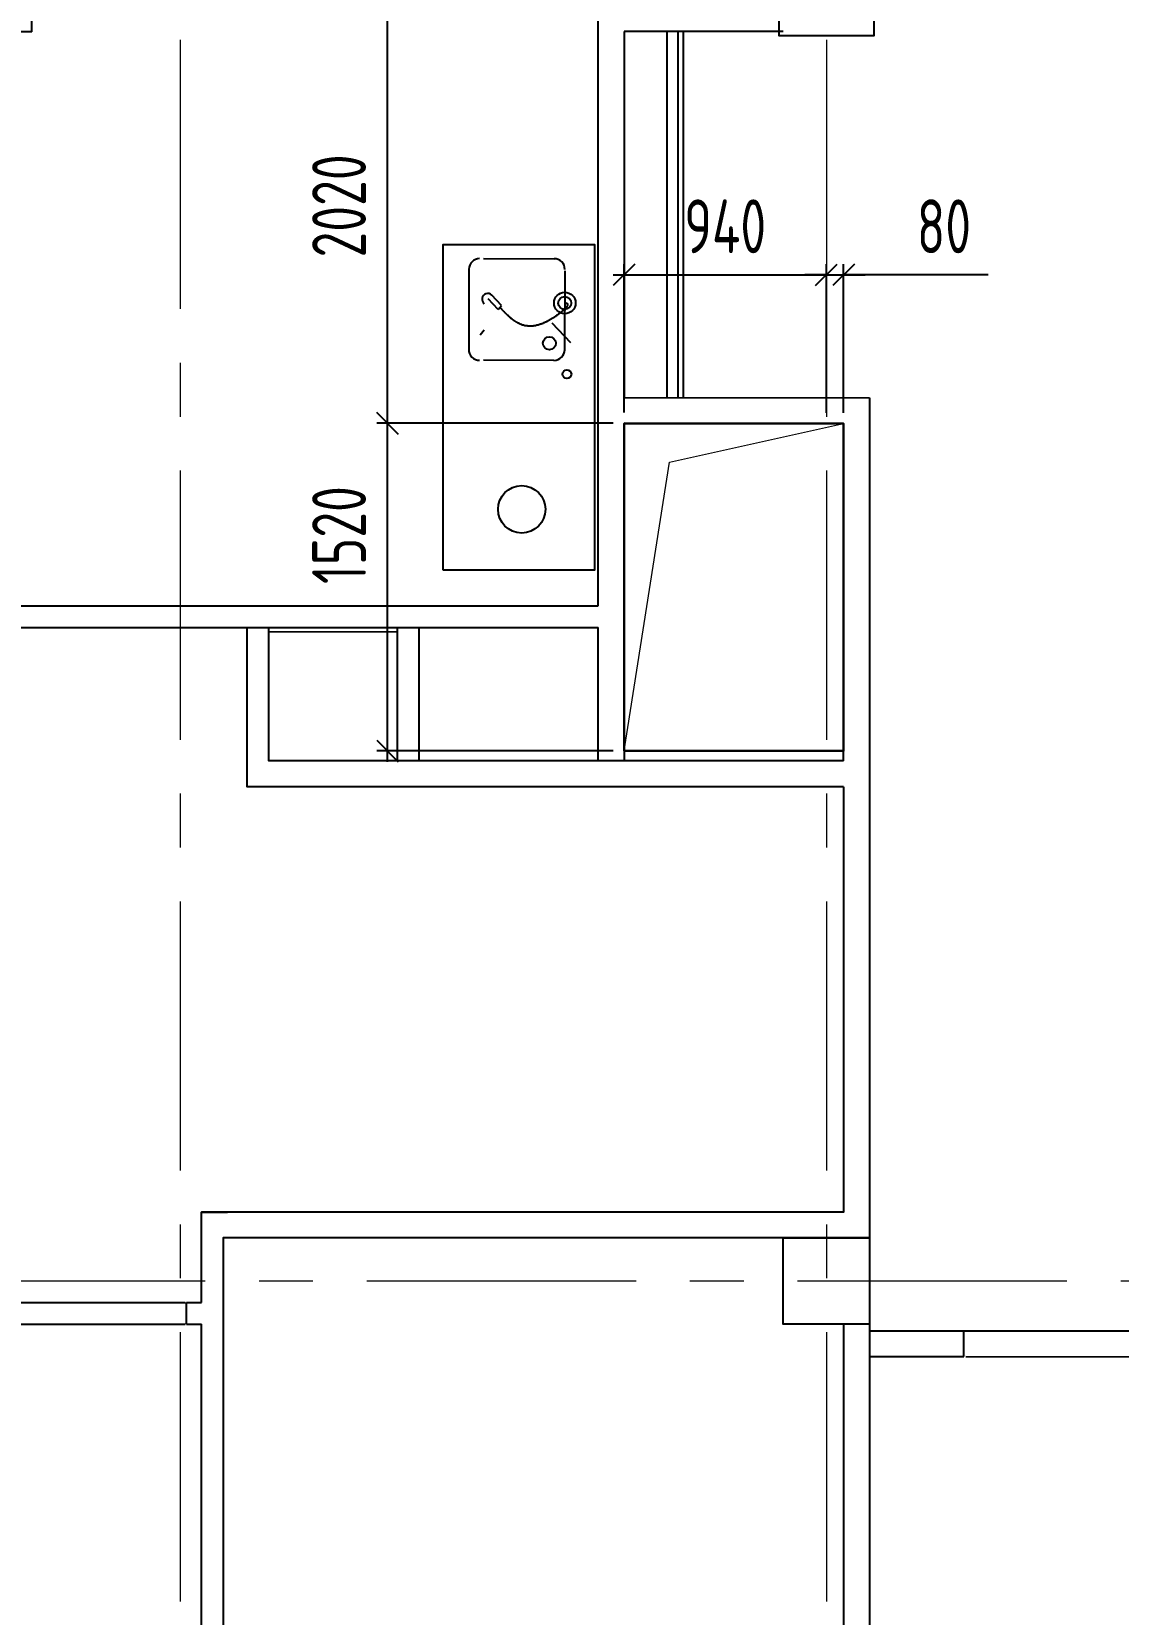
# Model space of a CAD drawing. Header units: millimetres. Extents: x 0 to 8967983, y -224399 to 13801.
# Drawn here: x 61904 to 66949, y -194729 to -187381 of the extents above; entities that cross this region are included whole.
import ezdxf
from ezdxf import colors
from ezdxf.entities.mleader import LeaderData, LeaderLine
from ezdxf.math import Vec2, Vec3

# ---------------------------------------------------------------- set-up
doc = ezdxf.new("R2010")
doc.units = ezdxf.units.MM
doc.header["$LTSCALE"] = 10
doc.linetypes.add('CENTER', pattern=[2, 1.25, -0.25, 0.25, -0.25])
for name, color, linetype, lineweight in [('013', 7, 'Continuous', 13), ('АР_Оси', 142, 'Continuous', 9), ('Эвакуация', 7, 'Continuous', 9)]:
    doc.layers.add(name, color=color, linetype=linetype, lineweight=lineweight)
doc.layers.add('Архитектура', color=251, linetype='Continuous')
doc.layers.add('М_проемы ОВ нч', color=210, linetype='Continuous')
doc.layers.get('0').off()
doc.layers.get('0').freeze()
doc.styles.add('ISOCPEUR', font='isocpeur.TTF', dxfattribs={"width": 0.7})
doc.styles.add('ГОСТ 2.304', font='isocpeur.TTF', dxfattribs={"width": 0.7})
doc.dimstyles.new('СПДС', dxfattribs={"dimscale": 100, "dimtxt": 2.5, "dimasz": 1, "dimexe": 1.5, "dimexo": 0, "dimgap": 1, "dimtad": 1, "dimdec": 0, "dimrnd": 5, "dimtxsty": 'ГОСТ 2.304', "dimblk": 'OBLIQUE', "dimcen": 2.5, "dimdle": 1, "dimadec": 0, "dimazin": 2, "dimtfac": 0.75, "dimtdec": 0, "dimtmove": 1, "dimatfit": 3, "dimfxl": 1, "dimtolj": 1, "dimarcsym": 1})

# ---------------------------------------------------------------- blocks, each defined once
blk = doc.blocks.new('232_Отверстие_Задание_на_отверстие_в_перекрытии_Спр_v3 - Тип1_1_ОВ-3256420-310_В_ОП_01_0_000')
at = {"layer": 'Эвакуация', "lineweight": 18}
for p, q in [((300, 300), (-300, 300)), ((-300, 300), (-300, 298.3)), ((300, 300), (-300, 300)), ((-300, 300), (-300, 298.3)), ((294.9, 298.3), (300, 300)), ((300, -300), (300, 300))]:
    blk.add_line(p, q, dxfattribs=at)
at = {"layer": 'Эвакуация'}
for p, q in [((-300, 298.3), (-300, 300)), ((-300, 300), (300, 300)), ((300, 300), (300, -300))]:
    blk.add_line(p, q, dxfattribs=at)
blk = doc.blocks.new('_DOTSMALL')
at = {"color": 0, "linetype": 'ByBlock', "const_width": 0.5}
blk.add_lwpolyline([(-0.0625, 0, 1), (0.0625, 0, 1)], format="xyb", close=True, dxfattribs=at)
blk = doc.blocks.new('_Oblique')
at = {"color": 0, "linetype": 'ByBlock', "lineweight": -2}
blk.add_line((-0.5, -0.5), (0.5, 0.5), dxfattribs=at)
blk = doc.blocks.new('*D310')
at = {"layer": '013', "color": 0, "linetype": 'ByBlock', "lineweight": -2, "transparency": 16777216}
for p, q in [((64654, -189149), (64654, -188459.6)), ((65593.5, -189150.4), (65593.5, -188459.6)), ((64604, -188509.6), (65643.5, -188509.6))]:
    blk.add_line(p, q, dxfattribs=at)
at = {"layer": 'Defpoints', "color": 0, "linetype": 'ByBlock', "transparency": 16777216}
for p in [(65593.5, -188509.6), (64654, -189199), (65593.5, -189200.4)]:
    blk.add_point(p, dxfattribs=at)
at = {"layer": '013', "color": 0, "linetype": 'ByBlock', "lineweight": -2, "transparency": 16777216, "xscale": 100, "yscale": 100, "zscale": 100, "rotation": 180}
blk.add_blockref('_Oblique', (64654, -188509.6), dxfattribs=at)
at = {"layer": '013', "color": 0, "linetype": 'ByBlock', "lineweight": -2, "transparency": 16777216, "xscale": 100, "yscale": 100, "zscale": 100}
blk.add_blockref('_Oblique', (65593.5, -188509.6), dxfattribs=at)
at = {"layer": '013', "color": 0, "linetype": 'ByBlock', "transparency": 16777216, "insert": (65123.7, -188284.6), "char_height": 250, "attachment_point": 5, "style": 'ГОСТ 2.304'}
blk.add_mtext('\\A1;940', dxfattribs=at)
blk = doc.blocks.new('*D311')
at = {"layer": '013', "color": 0, "linetype": 'ByBlock', "lineweight": -2, "transparency": 16777216}
for p, q in [((64604, -189199), (63506.4, -189199)), ((63556.4, -190770.3), (63556.4, -189149)), ((64604, -190720.3), (63506.4, -190720.3))]:
    blk.add_line(p, q, dxfattribs=at)
at = {"layer": 'Defpoints', "color": 0, "linetype": 'ByBlock', "transparency": 16777216}
for p in [(63556.4, -189199), (64654, -189199), (64654, -190720.3)]:
    blk.add_point(p, dxfattribs=at)
at = {"layer": '013', "color": 0, "linetype": 'ByBlock', "lineweight": -2, "transparency": 16777216, "xscale": 100, "yscale": 100, "zscale": 100}
for p, rotation in [((63556.4, -189199), 90), ((63556.4, -190720.3), 270)]:
    blk.add_blockref('_Oblique', p, dxfattribs=dict(at, rotation=rotation))
at = {"layer": '013', "color": 0, "linetype": 'ByBlock', "transparency": 16777216, "insert": (63331.4, -189718), "char_height": 250, "attachment_point": 5, "rotation": 90, "style": 'ГОСТ 2.304'}
blk.add_mtext('\\A1;1520', dxfattribs=at)
blk = doc.blocks.new('*D466')
at = {"layer": '013', "color": 0, "linetype": 'ByBlock', "lineweight": -2, "transparency": 16777216}
for p, q in [((63556.4, -189299), (63556.4, -187080.9)), ((64484, -187180.9), (63506.4, -187180.9)), ((64604, -189199), (63506.4, -189199))]:
    blk.add_line(p, q, dxfattribs=at)
at = {"layer": 'Defpoints', "color": 0, "linetype": 'ByBlock', "transparency": 16777216}
for p in [(63556.4, -187180.9), (64534, -187180.9), (64654, -189199)]:
    blk.add_point(p, dxfattribs=at)
at = {"layer": '013', "color": 0, "linetype": 'ByBlock', "lineweight": -2, "transparency": 16777216, "xscale": 100, "yscale": 100, "zscale": 100}
for p, rotation in [((63556.4, -187180.9), 90), ((63556.4, -189199), 270)]:
    blk.add_blockref('_Oblique', p, dxfattribs=dict(at, rotation=rotation))
at = {"layer": '013', "color": 0, "linetype": 'ByBlock', "transparency": 16777216, "insert": (63331.4, -188189.9), "char_height": 250, "attachment_point": 5, "rotation": 90, "style": 'ГОСТ 2.304'}
blk.add_mtext('\\A1;2020', dxfattribs=at)
blk = doc.blocks.new('*D467')
at = {"layer": '013', "color": 0, "linetype": 'ByBlock', "lineweight": -2, "transparency": 16777216}
for p, q in [((65593.5, -189150.4), (65593.5, -188459.6)), ((65673.5, -189150.4), (65673.5, -188459.6)), ((65593.5, -188509.6), (65493.5, -188509.6)), ((65593.5, -188509.6), (65673.5, -188509.6)), ((65593.5, -188509.6), (65673.5, -188509.6)), ((65673.5, -188509.6), (65773.5, -188509.6)), ((66344.1, -188509.6), (65673.5, -188509.6))]:
    blk.add_line(p, q, dxfattribs=at)
at = {"layer": 'Defpoints', "color": 0, "linetype": 'ByBlock', "transparency": 16777216}
for p in [(65673.5, -188509.6), (65593.5, -189200.4), (65673.5, -189200.4)]:
    blk.add_point(p, dxfattribs=at)
at = {"layer": '013', "color": 0, "linetype": 'ByBlock', "lineweight": -2, "transparency": 16777216, "xscale": 100, "yscale": 100, "zscale": 100}
blk.add_blockref('_Oblique', (65593.5, -188509.6), dxfattribs=at)
at = {"layer": '013', "color": 0, "linetype": 'ByBlock', "lineweight": -2, "transparency": 16777216, "xscale": 100, "yscale": 100, "zscale": 100, "rotation": 180}
blk.add_blockref('_Oblique', (65673.5, -188509.6), dxfattribs=at)
at = {"layer": '013', "color": 0, "linetype": 'ByBlock', "transparency": 16777216, "insert": (66139.1, -188284.6), "char_height": 250, "attachment_point": 5, "style": 'ГОСТ 2.304'}
blk.add_mtext('\\A1;80', dxfattribs=at)

msp = doc.modelspace()

# ---------------------------------------------------------------- linework, layer by layer
at = {"layer": '013', "color": 1, "linetype": 'ByBlock'}
msp.add_lwpolyline([(64654, -190720.3), (64865.2, -189379.5), (65673.5, -189200.4)], dxfattribs=at)
at = {"layer": 'АР_Оси', "linetype": 'CENTER', "ltscale": 100}
for p, q in [((62593.5, -165418.4), (62593.5, -219574)), ((65593.5, -165418.4), (65593.5, -218939.1)), ((41459.8, -193180.9), (80327.1, -193180.9))]:
    msp.add_line(p, q, dxfattribs=at)
at = {"layer": 'Архитектура', "lineweight": 25, "transparency": 33554684}
for p, q in [((61904.6, -187381.2), (59793.5, -187380.9)), ((64002, -188434.3), (64329.5, -188434.8)), ((63933.7, -188484.2), (63933.1, -188856.3)), ((64379, -188491.3), (64378.4, -188863.4)), ((64086, -188652.9), (64039.9, -188604.2)), ((64070.1, -188670.2), (64024, -188621.5)), ((64070.1, -188670.2), (64086, -188652.9)), ((64407.3, -188824.9), (64321.2, -188733.5)), ((63987, -188788.3), (64005.6, -188765.9)), ((64328.8, -188906.9), (64001.3, -188906.4)), ((65673.5, -189200.4), (64654, -189199)), ((64654, -189199), (64654, -190766.3)), ((65673.5, -190766.3), (65673.5, -189200.4)), ((55465.5, -190146.8), (64534, -190146.8)), ((61486.8, -193280.8), (62616.9, -193281.1)), ((62623, -193280.9), (62693.5, -193280.9)), ((62623, -193380.9), (62623, -193280.9)), ((61486.9, -193380.8), (62616.9, -193381.3)), ((62623, -193380.9), (62693.5, -193380.9)), ((62693.5, -194973.9), (62693.5, -193380.9)), ((66231.5, -193532.2), (66231.5, -193412.2)), ((66231.5, -193412.2), (67914.5, -193412.2)), ((65793.5, -193532.2), (66231.5, -193532.2)), ((66240, -193532.2), (67980, -193532.4))]:
    msp.add_line(p, q, dxfattribs=at)
for points in [[(64534, -190046.8), (64534, -184774.4)], [(65393.5, -187380.9), (64654, -187380.9)], [(64654, -187380.9), (64654, -189079)], [(64853.2, -187380.9), (64853.2, -189079.3)], [(64903.2, -187380.9), (64903.2, -189079.4)], [(64928.2, -187380.9), (64928.2, -189079.4)], [(64379.2, -188640.3), (64381.2, -188640.3), (64382.2, -188640.3), (64384.2, -188640.3), (64385.2, -188641.3), (64386.2, -188641.3), (64388.2, -188641.3), (64389.2, -188641.3), (64389.2, -188642.3), (64390.2, -188642.3), (64391.2, -188643.3), (64392.2, -188644.3), (64392.2, -188645.3), (64392.2, -188646.3), (64392.2, -188647.3), (64392.2, -188648.3), (64392.2, -188649.3), (64392.2, -188650.3), (64391.2, -188651.3), (64391.2, -188652.3), (64390.2, -188654.3), (64389.2, -188655.3), (64388.2, -188656.3), (64388.2, -188657.3), (64387.2, -188659.3), (64386.2, -188660.3), (64384.2, -188661.3), (64383.2, -188663.3), (64382.2, -188664.3), (64381.2, -188666.3), (64379.2, -188667.3), (64378.2, -188669.3), (64376.2, -188670.3), (64374.1, -188672.3), (64373.1, -188674.3), (64371.1, -188675.3), (64369.1, -188677.3), (64367.1, -188679.3), (64365.1, -188680.3), (64363.1, -188682.3), (64361.1, -188684.3), (64359.1, -188685.3), (64357.1, -188687.3), (64355.1, -188689.3), (64353.1, -188690.2), (64350.1, -188692.2), (64348.1, -188694.2), (64346.1, -188696.2), (64343.1, -188697.2), (64341.1, -188699.2), (64339.1, -188701.2), (64336.1, -188702.2), (64334.1, -188704.2), (64331.1, -188706.2), (64329.1, -188708.2), (64326.1, -188709.2), (64323.1, -188711.2), (64321.1, -188712.2), (64318.1, -188714.2), (64316.1, -188716.2), (64313.1, -188717.2), (64310.1, -188719.2), (64308.1, -188720.2), (64305.1, -188722.2), (64302.1, -188723.2), (64300.1, -188725.2), (64297.1, -188726.2), (64294.1, -188727.2), (64292.1, -188729.1), (64289.1, -188730.1), (64287.1, -188731.1), (64284.1, -188732.1), (64281, -188733.1), (64279, -188735.1), (64276, -188736.1), (64274, -188737.1), (64271, -188738.1), (64269, -188739.1), (64266, -188739.1), (64264, -188740.1), (64261, -188741.1), (64259, -188742.1), (64257, -188743.1), (64254, -188743.1), (64252, -188744.1), (64250, -188744.1), (64247, -188745.1), (64245, -188745.1), (64243, -188746.1), (64240, -188746.1), (64238, -188747.1), (64236, -188747.1), (64234, -188747.1), (64232, -188748.1), (64229, -188748), (64227, -188748), (64225, -188748), (64223, -188748), (64221, -188748), (64219, -188748), (64217, -188748), (64215, -188748), (64213, -188748), (64211, -188748), (64209, -188748), (64207, -188748), (64205, -188747), (64203, -188747), (64201, -188747), (64199, -188747), (64197, -188746), (64195, -188746), (64193, -188746), (64191, -188745), (64190, -188745), (64188, -188744), (64186, -188744), (64184, -188743), (64182, -188743), (64180, -188742), (64179, -188741), (64177, -188741), (64175, -188740), (64173, -188739), (64172, -188739), (64170, -188738), (64168, -188736.9), (64167, -188735.9), (64165, -188734.9), (64163, -188734.9), (64162, -188733.9), (64160, -188732.9), (64158.1, -188731.9), (64157.1, -188730.9), (64155.1, -188729.9), (64154.1, -188728.9), (64152.1, -188727.9), (64150.1, -188726.9), (64149.1, -188725.9), (64147.1, -188724.9), (64146.1, -188723.9), (64144.1, -188722.9), (64143.1, -188721.9), (64141.1, -188720.9), (64140.1, -188719.9), (64138.1, -188718.9), (64137.1, -188716.9), (64135.1, -188715.9), (64134.1, -188714.9), (64132.1, -188713.9), (64131.1, -188712.9), (64129.1, -188711.9), (64128.1, -188709.9), (64126.1, -188708.9), (64125.1, -188707.9), (64124.1, -188706.9), (64122.1, -188704.9), (64121.1, -188703.9), (64119.1, -188702.9), (64118.1, -188701.9), (64117.1, -188699.9), (64115.1, -188698.9), (64114.1, -188697.9), (64112.1, -188695.9), (64111.1, -188694.9), (64110.1, -188693.9), (64108.1, -188691.9), (64107.1, -188690.9), (64106.1, -188689.8), (64104.1, -188687.8), (64103.1, -188686.8), (64102.1, -188685.8), (64100.1, -188683.8), (64099.1, -188682.8), (64098.1, -188681.8), (64096.1, -188679.8), (64095.1, -188678.8), (64094.1, -188677.8), (64092.1, -188675.8), (64091.1, -188674.8), (64090.1, -188673.8), (64088.1, -188671.8), (64087.1, -188670.8), (64086.2, -188669.8), (64084.2, -188667.8), (64083.2, -188666.8), (64082.2, -188665.8), (64080.2, -188663.8), (64079.2, -188662.8), (64078.2, -188661.8)], [(65793.5, -189080.6), (65793.5, -192980.9), (62793.5, -192980.9), (62793.5, -195073.9)], [(64654, -189079), (65793.5, -189080.6)], [(55365.5, -190046.8), (64534, -190046.8)], [(65673.5, -190886.3), (62905, -190886.3), (62905, -190146.8)], [(65673.5, -190766.3), (63005, -190766.3), (63005, -190146.8)], [(63603.2, -190766.8), (63603.2, -190146.8)], [(63703.2, -190766.3), (63703.2, -190146.8)], [(64534, -190766.3), (64534, -190146.8)], [(65673.5, -190886.3), (65673.5, -192860.9), (62693.5, -192860.9)], [(62693.5, -193280.9), (62693.5, -192860.9), (62813.5, -192860.9)], [(62693.5, -193380.9), (62693.5, -193380.9)], [(65673.5, -193380.9), (65673.5, -195093.8)], [(65793.5, -193380.9), (65793.5, -198980.9)], [(65793.5, -193412.2), (66231.5, -193412.2)]]:
    msp.add_lwpolyline(points, dxfattribs=at)
at = {"layer": 'Архитектура', "lineweight": 25, "transparency": 33554684, "elevation": 0}
msp.add_lwpolyline([(61904.6, -187381.2), (61904.6, -184963.7), (62527.1, -184963.7)], dxfattribs=at)
at = {"layer": 'Архитектура', "lineweight": 25, "transparency": 33554684}
for points in [[(65373.5, -186960.9), (65813.5, -186960.9), (65813.5, -187400.9), (65373.5, -187400.9)], [(63814.3, -189880.5), (63814.3, -188368.5), (64516.3, -188368.5), (64516.3, -189880.5)], [(65393.5, -192980.9), (65793.5, -192980.9), (65793.5, -193380.9), (65393.5, -193380.9)]]:
    msp.add_lwpolyline(points, close=True, dxfattribs=at)
for centre, radius in [((64379.1, -188640.7), 50), ((64379.1, -188640.7), 30), ((64307.7, -188827.7), 30.1), ((64388.8, -188971), 20.7), ((64179.3, -189598.5), 110)]:
    msp.add_circle(centre, radius, dxfattribs=at)
for centre, radius, start, end in [((63983.7, -188484.3), 50, 89.90748, 179.90748), ((64329.4, -188484.8), 50, 359.9075, 89.90748), ((64021.2, -188622.7), 26.3, 44.63282, 233.33665), ((63983.1, -188856.4), 50, 179.90755, 269.90755), ((64328.8, -188856.9), 50, 269.90755, 359.9075)]:
    msp.add_arc(centre, radius, start, end, dxfattribs=at)
at = {"layer": 'М_проемы ОВ нч', "color": 1, "linetype": 'ByBlock', "lineweight": 30}
msp.add_lwpolyline([(64654, -190720.3), (65673.5, -190720.3), (65673.5, -189200.4), (64654, -189200.4)], close=True, dxfattribs=at)

# ---------------------------------------------------------------- block references
at = {"layer": 'Архитектура', "lineweight": 25, "transparency": 33554684, "rotation": 89.99999999999984}
msp.add_blockref('232_Отверстие_Задание_на_отверстие_в_перекрытии_Спр_v3 - Тип1_1_ОВ-3256420-310_В_ОП_01_0_000', (63303.2, -190466.8), dxfattribs=at)

# ---------------------------------------------------------------- dimensions: what is measured, and where the dimension line sits
at = {"layer": '013', "color": 1, "linetype": 'ByBlock'}
dim = msp.add_linear_dim(base=(63556.4, -187180.9), p1=(64654, -189199), p2=(64534, -187180.9), angle=90, dimstyle='СПДС', override={"dimexe": 0.5, "dimexo": 0.5}, dxfattribs=at)
dim.commit()
dim.dimension.update_dxf_attribs({"geometry": '*D466', "text_midpoint": (63331.4, -188189.9)})
dim = msp.add_linear_dim(base=(65593.4534, -188509.63), p1=(64653.9818, -189199.0149), p2=(65593.4534, -189200.4491), dimstyle='СПДС', override={"dimexe": 0.5, "dimexo": 0.5, "dimdle": 0.5}, dxfattribs=at)
dim.commit()
dim.dimension.update_dxf_attribs({"geometry": '*D310', "text_midpoint": (65123.7176, -188284.63)})
dim = msp.add_linear_dim(base=(65673.5, -188509.6), p1=(65593.5, -189200.4), p2=(65673.5, -189200.4), dimstyle='СПДС', override={"dimexe": 0.5, "dimexo": 0.5}, dxfattribs=at)
dim.commit()
dim.dimension.update_dxf_attribs({"geometry": '*D467', "text_midpoint": (66139.1, -188426.2), "dimtype": 160})
dim = msp.add_linear_dim(base=(63556.4, -189199), p1=(64654, -190720.3), p2=(64654, -189199), angle=90, dimstyle='СПДС', override={"dimexe": 0.5, "dimexo": 0.5, "dimdle": 0.5}, dxfattribs=at)
dim.commit()
dim.dimension.update_dxf_attribs({"geometry": '*D311', "text_midpoint": (63556.4, -189718), "dimtype": 160})

# ---------------------------------------------------------------- leaders
at = {"layer": 'Архитектура', "lineweight": 25, "transparency": 33554684}
ml = msp.add_multileader_mtext('Standard', dxfattribs=at)
ml.set_content('{\\W0.8;-2,250}', color=256, style='ISOCPEUR')
ml.set_leader_properties(color=256, linetype='Continuous', lineweight=-1)
ml.set_arrow_properties(name='DOTSMALL')
ml.build(insert=Vec2(0, 0))
ml.multileader.update_dxf_attribs({"has_text_frame": 1, "text_left_attachment_type": 4, "text_right_attachment_type": 4, "dogleg_length": 100, "arrow_head_size": 180})
ctx = ml.context
ctx.base_point, ctx.char_height, ctx.arrow_head_size, ctx.landing_gap_size, ctx.plane_origin = Vec3(69101.2, -196521.6), 250, 180, 50, Vec3(68896.1, -197241.9)
ctx.left_attachment, ctx.right_attachment = 4, 4
notes = []
notes.append((ctx, [(0, (0, 0, 0), (0, 0), (1, 0), 1, [])]))
ctx.mtext.insert, ctx.mtext.width, ctx.mtext.defined_height, ctx.mtext.line_spacing_style, ctx.mtext.flow_direction = Vec3(69151.2, -196188.3), 769.989, 343.9, 2, 5
ml = msp.add_multileader_mtext('Standard', dxfattribs=at)
ml.set_content('%%P0,000', color=256, style='ISOCPEUR')
ml.set_leader_properties(color=256, linetype='Continuous', lineweight=-1)
ml.set_arrow_properties(name='DOTSMALL')
ml.build(insert=Vec2(0, 0))
ml.multileader.update_dxf_attribs({"has_text_frame": 1, "text_left_attachment_type": 4, "text_right_attachment_type": 4, "dogleg_length": 100, "arrow_head_size": 180})
ctx = ml.context
ctx.base_point, ctx.char_height, ctx.arrow_head_size, ctx.landing_gap_size, ctx.plane_origin = Vec3(75855.9, -202520.9), 250, 180, 50, Vec3(72784.8, -204110.5)
ctx.left_attachment, ctx.right_attachment = 4, 4
notes.append((ctx, [(0, (0, 0, 0), (0, 0), (1, 0), 1, [])]))
ctx.mtext.insert, ctx.mtext.width, ctx.mtext.line_spacing_style, ctx.mtext.flow_direction = Vec3(75905.9, -202187.6), 852.697, 2, 5
ml = msp.add_multileader_mtext('Standard', dxfattribs=at)
ml.set_content('%%P0,000', color=256, style='ISOCPEUR')
ml.set_leader_properties(color=256, linetype='Continuous', lineweight=-1)
ml.set_arrow_properties(name='DOTSMALL')
ml.build(insert=Vec2(0, 0))
ml.multileader.update_dxf_attribs({"has_text_frame": 1, "text_left_attachment_type": 4, "text_right_attachment_type": 4, "dogleg_length": 100, "arrow_head_size": 180})
ctx = ml.context
ctx.base_point, ctx.char_height, ctx.arrow_head_size, ctx.landing_gap_size, ctx.plane_origin = Vec3(73396.1, -204238.8), 250, 180, 50, Vec3(70277.3, -203473.6)
ctx.left_attachment, ctx.right_attachment = 4, 4
notes.append((ctx, [(0, (0, 0, 0), (0, 0), (1, 0), 1, [])]))
ctx.mtext.insert, ctx.mtext.width, ctx.mtext.line_spacing_style, ctx.mtext.flow_direction = Vec3(73446.1, -203905.4), 852.697, 2, 5
ml = msp.add_multileader_mtext('Standard', dxfattribs=at)
ml.set_content('Л.3', color=256, style='ISOCPEUR')
ml.set_leader_properties(color=256, linetype='Continuous', lineweight=-1)
ml.set_arrow_properties(name='DOTSMALL')
ml.build(insert=Vec2(0, 0))
ml.multileader.update_dxf_attribs({"has_text_frame": 1, "text_left_attachment_type": 4, "text_right_attachment_type": 4, "dogleg_length": 100, "arrow_head_size": 180})
ctx = ml.context
ctx.base_point, ctx.char_height, ctx.arrow_head_size, ctx.landing_gap_size, ctx.plane_origin = Vec3(73917.9, -204990.7), 250, 180, 50, Vec3(98695.6, -215170.2)
ctx.left_attachment, ctx.right_attachment = 4, 4
notes.append((ctx, [(0, (0, 0, 0), (0, 0), (1, 0), 1, [])]))
ctx.mtext.insert, ctx.mtext.width, ctx.mtext.line_spacing_style, ctx.mtext.flow_direction = Vec3(73967.9, -204657.4), 852.697, 2, 5
for ctx, leaders in notes:
    for number, flags, end, landing, length, lines in leaders:
        leader = LeaderData()
        leader.index, (leader.has_last_leader_line, leader.has_dogleg_vector, leader.attachment_direction) = number, flags
        leader.last_leader_point, leader.dogleg_vector, leader.dogleg_length = Vec3(end), Vec3(landing), length
        for number, points, colour, breaks in lines:
            line = LeaderLine()
            line.index, line.vertices, line.color, line.breaks = number, Vec3.list(points), colors.encode_raw_color(colour), breaks
            leader.lines.append(line)
        ctx.leaders.append(leader)

doc.saveas('drawing.dxf')
